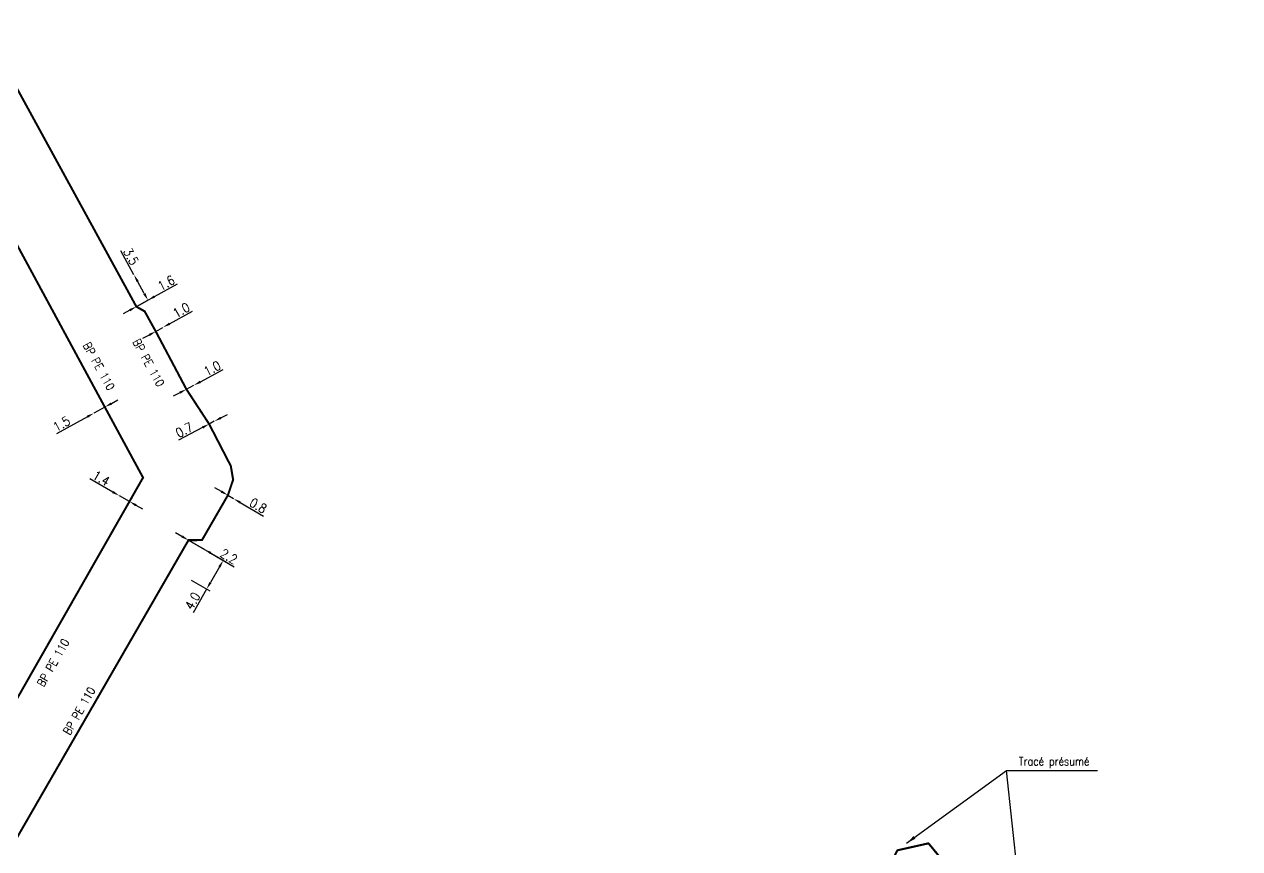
# Model space of a CAD drawing. Header units: millimetres. Extents: x 183997 to 185000, y 127999 to 129007.
# Drawn here: x 184509.2 to 184655.7, y 128187.7 to 128287 of the extents above; entities that cross this region are included whole.
import ezdxf

# ---------------------------------------------------------------- set-up
doc = ezdxf.new("R2010")
doc.units = ezdxf.units.MM
doc.header["$PDMODE"] = 34
doc.linetypes.add('L_25_PE', pattern=[2000, 1000, 1000])
doc.layers.get('DEFPOINTS').update_dxf_attribs({"linetype": 'CONTINUOUS'})
doc.layers.add('L_150', color=1, linetype='CONTINUOUS')
doc.styles.get("Standard").update_dxf_attribs({"font": 'romans.shx', "width": 0.85})
doc.dimstyles.get("Standard").update_dxf_attribs({"dimtxt": 1.5, "dimasz": 1.2, "dimexe": 0.625, "dimexo": 0.625, "dimgap": 0.25, "dimtad": 1, "dimdec": 1, "dimzin": 0, "dimdsep": 46, "dimtxsty": 'Standard', "dimcen": -0.5, "dimadec": 0, "dimazin": 0, "dimtfac": 1, "dimtdec": 1, "dimtmove": 0, "dimatfit": 3, "dimfxl": 0, "dimtolj": 1, "dimtzin": 0, "dimarcsym": 0})

# ---------------------------------------------------------------- blocks, each defined once
blk = doc.blocks.new('*D747')
at = {"layer": 'DEFPOINTS', "color": 0, "linetype": 'Continuous', "transparency": 16777216}
for p in [(184528.99, 128224.9), (184528.89, 128220.34), (184531.18, 128219.01)]:
    blk.add_point(p, dxfattribs=at)
at = {"layer": 'L_150', "color": 0, "linetype": 'Continuous', "lineweight": -2, "transparency": 16777216}
for p, q in [((184529.4, 128224.66), (184533.59, 128222.24)), ((184532.73, 128221.7), (184531.63, 128219.79)), ((184529.3, 128220.1), (184531.58, 128218.78)), ((184531.18, 128219.01), (184529.54, 128216.17))]:
    blk.add_line(p, q, dxfattribs=at)
at = {"layer": 'L_150', "color": 0, "linetype": 'Continuous', "transparency": 16777216}
for points in [[(184532.6, 128221.77), (184532.86, 128221.62), (184533.18, 128222.47)], [(184531.5, 128219.87), (184531.76, 128219.72), (184531.18, 128219.01)]]:
    blk.add_solid(points, dxfattribs=at)
at = {"layer": 'L_150', "color": 0, "linetype": 'Continuous', "transparency": 16777216, "insert": (184529.48, 128217.58), "char_height": 1.125, "attachment_point": 5, "rotation": 59.9436}
blk.add_mtext('\\A1;4.0', dxfattribs=at)
blk = doc.blocks.new('*D748')
at = {"layer": 'DEFPOINTS', "color": 0, "linetype": 'Continuous', "transparency": 16777216}
for p in [(184529.63, 128243.55), (184529.63, 128243.55), (184528.74, 128243.08)]:
    blk.add_point(p, dxfattribs=at)
at = {"layer": 'L_150', "color": 0, "linetype": 'Continuous', "lineweight": -2, "transparency": 16777216}
for p, q in [((184530.42, 128243.98), (184533.19, 128245.46)), ((184528.74, 128243.08), (184529.63, 128243.55)), ((184527.95, 128242.66), (184527.16, 128242.23))]:
    blk.add_line(p, q, dxfattribs=at)
at = {"layer": 'L_150', "color": 0, "linetype": 'Continuous', "transparency": 16777216}
for points in [[(184530.35, 128244.11), (184530.49, 128243.84), (184529.63, 128243.55)], [(184527.88, 128242.79), (184528.02, 128242.53), (184528.74, 128243.08)]]:
    blk.add_solid(points, dxfattribs=at)
at = {"layer": 'L_150', "color": 0, "linetype": 'Continuous', "transparency": 16777216, "insert": (184531.85, 128245.59), "char_height": 1.125, "attachment_point": 5, "rotation": 28.0942}
blk.add_mtext('\\A1;1.0', dxfattribs=at)
blk = doc.blocks.new('*D749')
at = {"layer": 'DEFPOINTS', "color": 0, "linetype": 'Continuous', "transparency": 16777216}
for p in [(184525.05, 128250.04), (184525.92, 128250.53), (184525.92, 128250.53)]:
    blk.add_point(p, dxfattribs=at)
at = {"layer": 'L_150', "color": 0, "linetype": 'Continuous', "lineweight": -2, "transparency": 16777216}
for p, q in [((184526.71, 128250.96), (184529.46, 128252.48)), ((184524.26, 128249.61), (184523.47, 128249.17)), ((184525.05, 128250.04), (184525.92, 128250.53))]:
    blk.add_line(p, q, dxfattribs=at)
at = {"layer": 'L_150', "color": 0, "linetype": 'Continuous', "transparency": 16777216}
for points in [[(184526.64, 128251.09), (184526.78, 128250.83), (184525.92, 128250.53)], [(184524.19, 128249.74), (184524.33, 128249.48), (184525.05, 128250.04)]]:
    blk.add_solid(points, dxfattribs=at)
at = {"layer": 'L_150', "color": 0, "linetype": 'Continuous', "transparency": 16777216, "insert": (184528.12, 128252.6), "char_height": 1.125, "attachment_point": 5, "rotation": 28.921}
blk.add_mtext('\\A1;1.0', dxfattribs=at)
blk = doc.blocks.new('*D753')
at = {"layer": 'DEFPOINTS', "color": 0, "linetype": 'Continuous', "transparency": 16777216}
for p in [(184518.91, 128240.93), (184517.6, 128240.2), (184517.6, 128240.2)]:
    blk.add_point(p, dxfattribs=at)
at = {"layer": 'L_150', "color": 0, "linetype": 'Continuous', "lineweight": -2, "transparency": 16777216}
for p, q in [((184518.91, 128240.93), (184517.6, 128240.2)), ((184519.7, 128241.36), (184520.49, 128241.8)), ((184516.81, 128239.77), (184513.08, 128237.71))]:
    blk.add_line(p, q, dxfattribs=at)
at = {"layer": 'L_150', "color": 0, "linetype": 'Continuous', "transparency": 16777216}
for points in [[(184519.63, 128241.49), (184519.77, 128241.23), (184518.91, 128240.93)], [(184516.74, 128239.9), (184516.88, 128239.64), (184517.6, 128240.2)]]:
    blk.add_solid(points, dxfattribs=at)
at = {"layer": 'L_150', "color": 0, "linetype": 'Continuous', "transparency": 16777216, "insert": (184513.7, 128238.91), "char_height": 1.125, "attachment_point": 5, "rotation": 28.851}
blk.add_mtext('\\A1;1.5', dxfattribs=at)
blk = doc.blocks.new('*D1028')
at = {"layer": 'DEFPOINTS', "color": 0, "linetype": 'Continuous', "transparency": 16777216}
for p in [(184520.66, 128230.25), (184521.88, 128229.56), (184521.88, 128229.56)]:
    blk.add_point(p, dxfattribs=at)
at = {"layer": 'L_150', "color": 0, "linetype": 'Continuous', "lineweight": -2, "transparency": 16777216}
for p, q in [((184519.88, 128230.7), (184517.11, 128232.28)), ((184521.88, 128229.56), (184520.66, 128230.25)), ((184522.66, 128229.11), (184523.44, 128228.67))]:
    blk.add_line(p, q, dxfattribs=at)
at = {"layer": 'L_150', "color": 0, "linetype": 'Continuous', "transparency": 16777216}
for points in [[(184519.95, 128230.83), (184519.81, 128230.57), (184520.66, 128230.25)], [(184522.73, 128229.24), (184522.59, 128228.98), (184521.88, 128229.56)]]:
    blk.add_solid(points, dxfattribs=at)
at = {"layer": 'L_150', "color": 0, "linetype": 'Continuous', "transparency": 16777216, "insert": (184518.48, 128232.36), "char_height": 1.125, "attachment_point": 5, "rotation": 330.3115}
blk.add_mtext('\\A1;1.4', dxfattribs=at)
blk = doc.blocks.new('*D1100')
at = {"layer": 'DEFPOINTS', "color": 0, "linetype": 'Continuous', "transparency": 16777216}
for p in [(184533.74, 128230.31), (184534.43, 128229.9), (184534.43, 128229.9)]:
    blk.add_point(p, dxfattribs=at)
at = {"layer": 'L_150', "color": 0, "linetype": 'Continuous', "lineweight": -2, "transparency": 16777216}
for p, q in [((184532.96, 128230.76), (184532.18, 128231.21)), ((184533.74, 128230.31), (184534.43, 128229.9)), ((184535.21, 128229.45), (184538.05, 128227.81))]:
    blk.add_line(p, q, dxfattribs=at)
at = {"layer": 'L_150', "color": 0, "linetype": 'Continuous', "transparency": 16777216}
for points in [[(184533.03, 128230.89), (184532.88, 128230.63), (184533.74, 128230.31)], [(184535.28, 128229.58), (184535.13, 128229.32), (184534.43, 128229.9)]]:
    blk.add_solid(points, dxfattribs=at)
at = {"layer": 'L_150', "color": 0, "linetype": 'Continuous', "transparency": 16777216, "insert": (184537.39, 128229.06), "char_height": 1.125, "attachment_point": 5, "rotation": 329.9436}
blk.add_mtext('\\A1;0.8', dxfattribs=at)
blk = doc.blocks.new('*D1101')
at = {"layer": 'DEFPOINTS', "color": 0, "linetype": 'Continuous', "transparency": 16777216}
for p in [(184522.42, 128256.87), (184522.42, 128256.87), (184522.71, 128253.03)]:
    blk.add_point(p, dxfattribs=at)
at = {"layer": 'L_150', "color": 0, "linetype": 'Continuous', "lineweight": -2, "transparency": 16777216}
for p, q in [((184522.42, 128256.87), (184520.83, 128259.74)), ((184523.67, 128254.59), (184522.85, 128256.08)), ((184523.12, 128253.26), (184524.52, 128254.03))]:
    blk.add_line(p, q, dxfattribs=at)
at = {"layer": 'L_150', "color": 0, "linetype": 'Continuous', "transparency": 16777216}
for points in [[(184522.98, 128256.15), (184522.72, 128256.01), (184522.42, 128256.87)], [(184523.81, 128254.66), (184523.54, 128254.52), (184524.11, 128253.8)]]:
    blk.add_solid(points, dxfattribs=at)
at = {"layer": 'L_150', "color": 0, "linetype": 'Continuous', "transparency": 16777216, "insert": (184522.06, 128259.06), "char_height": 1.125, "attachment_point": 5, "rotation": 298.9117}
blk.add_mtext('\\A1;3.5', dxfattribs=at)
blk = doc.blocks.new('*D1102')
at = {"layer": 'DEFPOINTS', "color": 0, "linetype": 'Continuous', "transparency": 16777216}
for p in [(184531.48, 128238.89), (184532.1, 128239.22), (184532.1, 128239.22)]:
    blk.add_point(p, dxfattribs=at)
at = {"layer": 'L_150', "color": 0, "linetype": 'Continuous', "lineweight": -2, "transparency": 16777216}
for p, q in [((184532.1, 128239.22), (184531.48, 128238.89)), ((184532.9, 128239.63), (184533.69, 128240.05)), ((184530.68, 128238.48), (184527.78, 128236.96))]:
    blk.add_line(p, q, dxfattribs=at)
at = {"layer": 'L_150', "color": 0, "linetype": 'Continuous', "transparency": 16777216}
for points in [[(184530.61, 128238.61), (184530.75, 128238.34), (184531.48, 128238.89)], [(184532.83, 128239.77), (184532.97, 128239.5), (184532.1, 128239.22)]]:
    blk.add_solid(points, dxfattribs=at)
at = {"layer": 'L_150', "color": 0, "linetype": 'Continuous', "transparency": 16777216, "insert": (184528.48, 128238.17), "char_height": 1.125, "attachment_point": 5, "rotation": 27.6066}
blk.add_mtext('\\A1;0.7', dxfattribs=at)
blk = doc.blocks.new('*D1104')
at = {"layer": 'DEFPOINTS', "color": 0, "linetype": 'Continuous', "transparency": 16777216}
for p in [(184524.11, 128253.81), (184524.11, 128253.81), (184522.71, 128253.03)]:
    blk.add_point(p, dxfattribs=at)
at = {"layer": 'L_150', "color": 0, "linetype": 'Continuous', "lineweight": -2, "transparency": 16777216}
for p, q in [((184524.9, 128254.24), (184527.65, 128255.76)), ((184522.71, 128253.03), (184524.11, 128253.81)), ((184521.92, 128252.6), (184521.13, 128252.16))]:
    blk.add_line(p, q, dxfattribs=at)
at = {"layer": 'L_150', "color": 0, "linetype": 'Continuous', "transparency": 16777216}
for points in [[(184524.82, 128254.37), (184524.97, 128254.11), (184524.11, 128253.81)], [(184521.85, 128252.73), (184521.99, 128252.46), (184522.71, 128253.03)]]:
    blk.add_solid(points, dxfattribs=at)
at = {"layer": 'L_150', "color": 0, "linetype": 'Continuous', "transparency": 16777216, "insert": (184526.3, 128255.88), "char_height": 1.125, "attachment_point": 5, "rotation": 28.9603}
blk.add_mtext('\\A1;1.6', dxfattribs=at)
blk = doc.blocks.new('*D1114')
at = {"layer": 'DEFPOINTS', "color": 0, "linetype": 'Continuous', "transparency": 16777216}
for p in [(184528.99, 128224.9), (184530.9, 128223.8), (184530.9, 128223.8)]:
    blk.add_point(p, dxfattribs=at)
at = {"layer": 'L_150', "color": 0, "linetype": 'Continuous', "lineweight": -2, "transparency": 16777216}
for p, q in [((184528.21, 128225.35), (184527.43, 128225.8)), ((184528.99, 128224.9), (184530.9, 128223.8)), ((184531.68, 128223.35), (184534.51, 128221.7))]:
    blk.add_line(p, q, dxfattribs=at)
at = {"layer": 'L_150', "color": 0, "linetype": 'Continuous', "transparency": 16777216}
for points in [[(184528.29, 128225.48), (184528.14, 128225.22), (184528.99, 128224.9)], [(184531.75, 128223.48), (184531.6, 128223.22), (184530.9, 128223.8)]]:
    blk.add_solid(points, dxfattribs=at)
at = {"layer": 'L_150', "color": 0, "linetype": 'Continuous', "transparency": 16777216, "insert": (184533.86, 128222.95), "char_height": 1.125, "attachment_point": 5, "rotation": 329.9436}
blk.add_mtext('\\A1;2.2', dxfattribs=at)

msp = doc.modelspace()

# ---------------------------------------------------------------- linework, layer by layer
at = {"layer": 'L_150', "linetype": 'L_25_PE', "const_width": 0.25, "flags": 128}
for points in [[(184399.44, 128479.81), (184400.28, 128478.36), (184404.43, 128471.21), (184447.56, 128391.39), (184464.82, 128359.34), (184484.46, 128323.25), (184504.12, 128287), (184522.71, 128253.03), (184523.71, 128252.46), (184525.05, 128250.04), (184528.74, 128243.08), (184531.48, 128238.89), (184534.09, 128233.84), (184534.37, 128232.18), (184533.74, 128230.31), (184530.62, 128224.91), (184528.99, 128224.9), (184495.47, 128166.78), (184473.5, 128128.4), (184470.72, 128123.64), (184464.25, 128127.35), (184463.71, 128127.65)], [(184391.03, 128474.83), (184392.47, 128472.89), (184392.47, 128472.89), (184392.47, 128472.89), (184395.04, 128467.39), (184404.22, 128451.1), (184408.21, 128443.94), (184411.18, 128442.15), (184416.5, 128432.1), (184432.87, 128401.88), (184434.16, 128399.56), (184434, 128398.21), (184433.9, 128397.44), (184443.51, 128379.83), (184455.51, 128357.67), (184475.48, 128320.86), (184497.34, 128280.77), (184518.91, 128240.93), (184521.55, 128236.06), (184523.21, 128233), (184523.52, 128232.44), (184521.88, 128229.56), (184491.09, 128175.58), (184463.71, 128127.65), (184454.08, 128110.8), (184451.38, 128106.07), (184453.47, 128104.88), (184452.41, 128103.03), (184451.09, 128100.71)], [(184578.44, 128129.34), (184583.24, 128126.91), (184583.49, 128127.4), (184586.01, 128132.25), (184591.99, 128144.02), (184594.64, 128149.19), (184597.5, 128154.74), (184600.19, 128160.32), (184603.41, 128166.25), (184605.96, 128171.83), (184609.89, 128178.9), (184614.42, 128187.55), (184618.16, 128188.39), (184627.32, 128177.28), (184629.9, 128175.49), (184637.93, 128165.59), (184643.82, 128157.49), (184650.03, 128149.65), (184655.32, 128143.05), (184655.53, 128142.78)]]:
    msp.add_lwpolyline(points, dxfattribs=at)

# ---------------------------------------------------------------- texts
at = {"layer": 'L_150', "linetype": 'Continuous', "width": 0.85}
for rotation, p in [(298.8415, (184522.21, 128248.81)), (298.8415, (184516.23, 128248.39)), (60.3021, (184511.54, 128207.14)), (60.2481, (184514.69, 128201.34))]:
    msp.add_text('BP PE 110', height=1, rotation=rotation, dxfattribs=at).set_placement(p)
at = {"layer": 'L_150', "linetype": 'Continuous', "insert": (184629.03, 128198.1), "char_height": 1, "attachment_point": 4}
msp.add_mtext('Tracé présumé', dxfattribs=at)

# ---------------------------------------------------------------- dimensions: what is measured, and where the dimension line sits
at = {"layer": 'L_150', "linetype": 'Continuous'}
for base, p1, p2, angle, override, picture, middle, dimtype in [((184522.42, 128256.87), (184522.71, 128253.03), (184522.42, 128256.87), 298.9117, {"dimscale": 0.75}, '*D1101', (184521.41, 128258.7), 160), ((184524.11, 128253.81), (184522.71, 128253.03), (184524.11, 128253.81), 208.9603, {"dimscale": 0.75}, '*D1104', (184526.66, 128255.22), 160), ((184525.92, 128250.53), (184525.05, 128250.04), (184525.92, 128250.53), 208.921, {"dimscale": 0.75}, '*D749', (184528.48, 128251.94), 160), ((184529.63, 128243.55), (184528.74, 128243.08), (184529.63, 128243.55), 208.0942, {"dimscale": 0.75}, '*D748', (184532.2, 128244.93), 160), ((184517.6, 128240.2), (184518.91, 128240.93), (184517.6, 128240.2), 28.851, {"dimscale": 0.75, "dimatfit": 0}, '*D753', (184514.06, 128238.25), 160), ((184532.1, 128239.22), (184531.48, 128238.89), (184532.1, 128239.22), 207.6066, {"dimscale": 0.75}, '*D1102', (184528.83, 128237.51), 160), ((184521.88, 128229.56), (184520.66, 128230.25), (184521.88, 128229.56), 330.3115, {"dimscale": 0.75}, '*D1028', (184518.1, 128231.71), 161), ((184534.43, 128229.9), (184533.74, 128230.31), (184534.43, 128229.9), 149.9436, {"dimscale": 0.75}, '*D1100', (184537.02, 128228.41), 160), ((184530.9, 128223.8), (184528.99, 128224.9), (184530.9, 128223.8), 149.9436, {"dimscale": 0.75, "dimlfac": 1, "dimlunit": 2, "dimatfit": 0}, '*D1114', (184533.48, 128222.3), 160), ((184531.18, 128219.01), (184528.99, 128224.9), (184528.89, 128220.34), 59.9436, {"dimscale": 0.75}, '*D747', (184530.13, 128217.2), 160)]:
    dim = msp.add_linear_dim(base=base, p1=p1, p2=p2, angle=angle, dimstyle='Standard', override=override, dxfattribs=at)
    dim.commit()
    dim.dimension.update_dxf_attribs({"geometry": picture, "text_midpoint": middle, "dimtype": dimtype})

# ---------------------------------------------------------------- leaders
at = {"layer": 'L_150', "linetype": 'Continuous', "annotation_type": 0, "has_hookline": 1, "hookline_direction": 0, "text_width": 9.51}
msp.add_leader([(184615.5, 128188.39), (184627.58, 128197.18), (184628.78, 128197.18)], dimstyle='Standard', dxfattribs=at)
at = {"layer": 'L_150', "linetype": 'Continuous'}
msp.add_leader([(184629.8, 128176.49), (184627.58, 128197.18)], dimstyle='Standard', dxfattribs=at)

doc.saveas('drawing.dxf')
